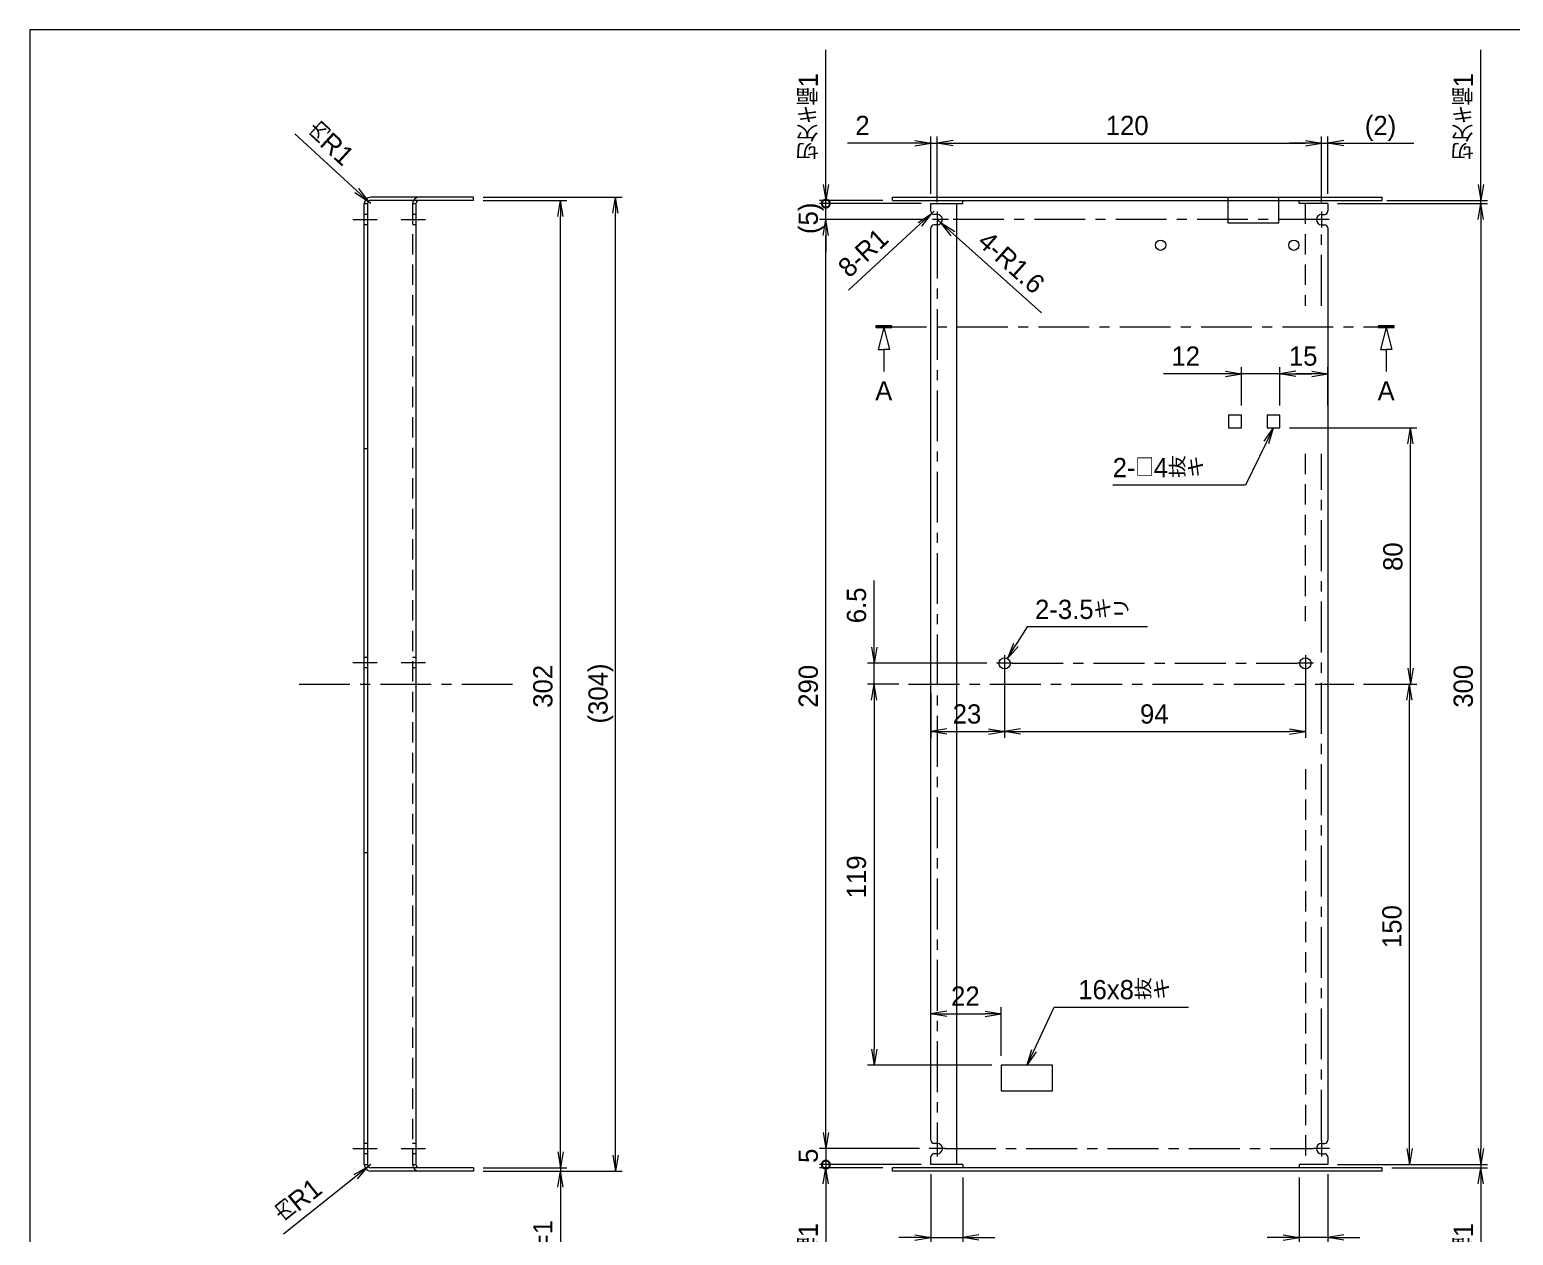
# Model space of a CAD drawing. Extents: x -1 to 810, y -1 to 564.
# Drawn here: x 10 to 473.4, y 187.6 to 564 of the extents above; entities that cross this region are included whole.
import ezdxf
from ezdxf.enums import TextEntityAlignment as Align

# ---------------------------------------------------------------- set-up
doc = ezdxf.new("R2010")
doc.units = 0
doc.header["$LTSCALE"] = 0.5
doc.linetypes.add('CENTER', pattern=[50.8, 31.75, -6.35, 6.35, -6.35])
doc.linetypes.add('DASH2', pattern=[19.05, 12.7, -6.35])
doc.layers.get('0').update_dxf_attribs({"linetype": 'CONTINUOUS'})
doc.layers.add('DIM', color=2, linetype='CONTINUOUS')
doc.layers.add('ZUWAKU', color=7, linetype='CONTINUOUS')
doc.styles.get("Standard").update_dxf_attribs({"font": 'FC-Txt.shx', "height": 6, "bigfont": '@ARExtfont2.shx'})
doc.dimstyles.new('JIS-1', dxfattribs={"dimtxt": 2.5, "dimasz": 5, "dimexe": 2, "dimexo": 3, "dimgap": 2.5, "dimtad": 1, "dimblk": 'OPEN', "dimcen": 2.5, "dimazin": 3, "dimtfac": 1, "dimtmove": 0, "dimatfit": 3})
doc.dimstyles.new('JIS-1$3', dxfattribs={"dimtxt": 2.5, "dimasz": 5, "dimexe": 2, "dimexo": 3, "dimgap": 2.5, "dimtad": 1, "dimtih": 1, "dimtoh": 1, "dimblk1": 'NONE', "dimblk2": 'OPEN', "dimsah": 1, "dimcen": 0, "dimazin": 3, "dimtfac": 1, "dimtofl": 0, "dimtmove": 0, "dimatfit": 3})

# ---------------------------------------------------------------- blocks, each defined once
blk = doc.blocks.new('_OPEN')
at = {"color": 0, "linetype": 'BYBLOCK'}
for p, q in [((-1, 0.166667), (0, 0)), ((-1, -0.166667), (0, 0)), ((0, 0), (-1, 0))]:
    blk.add_line(p, q, dxfattribs=at)
blk = doc.blocks.new('*D34')
at = {"layer": 'DIM', "color": 0}
for p, q in [((175.79, 213.71), (175.79, 218.71)), ((151.63, 208.71), (177.79, 208.71)), ((175.79, 208.71), (175.79, 207.71)), ((151.63, 207.71), (177.79, 207.71)), ((175.79, 202.71), (175.79, 178.55))]:
    blk.add_line(p, q, dxfattribs=at)
at = {"layer": 'DIM', "color": 0, "xscale": 5, "yscale": 5, "zscale": 5}
for p, rotation in [((175.79, 208.71), 270), ((175.79, 207.71), 90)]:
    blk.add_blockref('_OPEN', p, dxfattribs=dict(at, rotation=rotation))
at = {"layer": 'DIM', "color": 0, "linetype": 'CONTINUOUS'}
blk.add_text('t=1', height=6, rotation=90, dxfattribs=at).set_placement((173.29, 181.05))
blk = doc.blocks.new('*D35')
at = {"layer": 'DIM', "color": 0}
for p, q in [((151.63, 511.71), (195.03, 511.71)), ((193.03, 212.71), (193.03, 506.71)), ((151.63, 207.71), (195.03, 207.71))]:
    blk.add_line(p, q, dxfattribs=at)
at = {"layer": 'DIM', "color": 0, "xscale": 5, "yscale": 5, "zscale": 5}
for p, rotation in [((193.03, 511.71), 90), ((193.03, 207.71), 270)]:
    blk.add_blockref('_OPEN', p, dxfattribs=dict(at, rotation=rotation))
at = {"layer": 'DIM', "color": 0, "linetype": 'CONTINUOUS'}
blk.add_text('(304)', height=6, rotation=90, dxfattribs=at).set_placement((190.53, 347.41))
blk = doc.blocks.new('*D36')
at = {"layer": 'DIM', "color": 0}
for p, q in [((151.63, 510.71), (177.79, 510.71)), ((175.79, 213.71), (175.79, 505.71)), ((151.63, 208.71), (177.79, 208.71))]:
    blk.add_line(p, q, dxfattribs=at)
at = {"layer": 'DIM', "color": 0, "xscale": 5, "yscale": 5, "zscale": 5}
for p, rotation in [((175.79, 510.71), 90), ((175.79, 208.71), 270)]:
    blk.add_blockref('_OPEN', p, dxfattribs=dict(at, rotation=rotation))
at = {"layer": 'DIM', "color": 0, "linetype": 'CONTINUOUS'}
blk.add_text('302', height=6, rotation=90, dxfattribs=at).set_placement((173.29, 352.33))
blk = doc.blocks.new('_DOTSMALL')
at = {"color": 0, "linetype": 'BYBLOCK', "const_width": 0.5}
blk.add_lwpolyline([(-0.0625, 0, 1), (0.0625, 0, 1)], format="xyb", close=True, dxfattribs=at)
blk = doc.blocks.new('*D37')
at = {"layer": 'DIM', "color": 0}
for p, q in [((258.69, 219.71), (258.69, 224.71)), ((287.9, 214.71), (256.69, 214.71)), ((258.69, 214.71), (258.69, 209.71)), ((288.5, 209.71), (256.69, 209.71))]:
    blk.add_line(p, q, dxfattribs=at)
at = {"layer": 'DIM', "color": 0, "xscale": 5, "yscale": 5, "zscale": 5}
for name, p, rotation in [('_OPEN', (258.69, 214.71), 270), ('_DOTSMALL', (258.69, 209.71), 90)]:
    blk.add_blockref(name, p, dxfattribs=dict(at, rotation=rotation))
at = {"layer": 'DIM', "color": 0, "linetype": 'CONTINUOUS'}
blk.add_text('5', height=6, rotation=90, dxfattribs=at).set_placement((256.19, 210.23))
blk = doc.blocks.new('*D38')
at = {"layer": 'DIM', "color": 0}
for p, q in [((288.97, 504.71), (256.69, 504.71)), ((258.69, 219.71), (258.69, 499.71)), ((287.9, 214.71), (256.69, 214.71))]:
    blk.add_line(p, q, dxfattribs=at)
at = {"layer": 'DIM', "color": 0, "xscale": 5, "yscale": 5, "zscale": 5}
for p, rotation in [((258.69, 504.71), 90), ((258.69, 214.71), 270)]:
    blk.add_blockref('_OPEN', p, dxfattribs=dict(at, rotation=rotation))
at = {"layer": 'DIM', "color": 0, "linetype": 'CONTINUOUS'}
blk.add_text('290', height=6, rotation=90, dxfattribs=at).set_placement((256.19, 352.33))
blk = doc.blocks.new('*D39')
at = {"layer": 'DIM', "color": 0}
for p, q in [((288.5, 509.71), (256.69, 509.71)), ((258.69, 504.71), (258.69, 509.71)), ((288.97, 504.71), (256.69, 504.71)), ((258.69, 499.71), (258.69, 494.71))]:
    blk.add_line(p, q, dxfattribs=at)
at = {"layer": 'DIM', "color": 0, "xscale": 5, "yscale": 5, "zscale": 5}
for name, p, rotation in [('_DOTSMALL', (258.69, 509.71), 270), ('_OPEN', (258.69, 504.71), 90)]:
    blk.add_blockref(name, p, dxfattribs=dict(at, rotation=rotation))
at = {"layer": 'DIM', "color": 0, "linetype": 'CONTINUOUS'}
blk.add_text('(5)', height=6, rotation=90, dxfattribs=at).set_placement((256.19, 500.21))
blk = doc.blocks.new('*D40')
at = {"layer": 'DIM', "color": 0}
for p, q in [((116.53, 209.71), (115.75, 209.08)), ((111.84, 205.96), (89.29, 187.95))]:
    blk.add_line(p, q, dxfattribs=at)
at = {"layer": 'DIM', "color": 0, "xscale": 5, "yscale": 5, "zscale": 5, "rotation": 38.61214751088731}
blk.add_blockref('_OPEN', (115.75, 209.08), dxfattribs=at)
at = {"layer": 'DIM', "color": 0, "linetype": 'CONTINUOUS'}
blk.add_text('内R1', height=6, rotation=38.6121, dxfattribs=at).set_placement((89.37, 191.22))
blk = doc.blocks.new('*D41')
at = {"layer": 'DIM', "color": 0}
for p, q in [((112.11, 513.76), (92.82, 531.44)), ((116.53, 509.71), (115.79, 510.38))]:
    blk.add_line(p, q, dxfattribs=at)
at = {"layer": 'DIM', "color": 0, "xscale": 5, "yscale": 5, "zscale": 5, "rotation": 317.4845662959812}
blk.add_blockref('_OPEN', (115.79, 510.38), dxfattribs=at)
at = {"layer": 'DIM', "color": 0, "linetype": 'CONTINUOUS'}
blk.add_text('内R1', height=6, rotation=317.4846, dxfattribs=at).set_placement((96.06, 531.86))
blk = doc.blocks.new('*D44')
at = {"layer": 'DIM', "color": 0}
for p, q in [((288.5, 209.71), (256.69, 209.71)), ((276.5, 208.71), (256.69, 208.71)), ((258.69, 209.71), (258.69, 208.71)), ((258.69, 208.71), (258.69, 161.75)), ((258.69, 203.71), (258.69, 198.71))]:
    blk.add_line(p, q, dxfattribs=at)
at = {"layer": 'DIM', "color": 0, "xscale": 5, "yscale": 5, "zscale": 5, "rotation": 90}
blk.add_blockref('_OPEN', (258.69, 208.71), dxfattribs=at)
at = {"layer": 'DIM', "color": 0, "linetype": 'CONTINUOUS'}
blk.add_text('切欠キ幅1', height=6, rotation=90, dxfattribs=at).set_placement((256.19, 164.25))
blk = doc.blocks.new('_NONE')
blk = doc.blocks.new('*D50')
at = {"layer": 'DIM', "color": 0}
for p, q in [((258.69, 510.71), (258.69, 557.67)), ((258.69, 515.71), (258.69, 520.71)), ((276.5, 510.71), (256.69, 510.71)), ((258.69, 509.71), (258.69, 510.71)), ((288.5, 509.71), (256.69, 509.71))]:
    blk.add_line(p, q, dxfattribs=at)
at = {"layer": 'DIM', "color": 0, "xscale": 5, "yscale": 5, "zscale": 5, "rotation": 270}
blk.add_blockref('_OPEN', (258.69, 510.71), dxfattribs=at)
at = {"layer": 'DIM', "color": 0, "linetype": 'CONTINUOUS'}
blk.add_text('切欠キ幅1', height=6, rotation=90, dxfattribs=at).set_placement((256.19, 523.21))
blk = doc.blocks.new('*D51')
at = {"layer": 'DIM', "color": 0}
for p, q in [((293.5, 504.71), (294.69, 503.64)), ((298.42, 500.31), (326.09, 475.57))]:
    blk.add_line(p, q, dxfattribs=at)
blk.add_arc((293.5, 504.71), 1.6, 270, 35.5713, dxfattribs=at)
at = {"layer": 'DIM', "color": 0, "xscale": 5, "yscale": 5, "zscale": 5, "rotation": 138.2068876231449}
blk.add_blockref('_OPEN', (294.69, 503.64), dxfattribs=at)
at = {"layer": 'DIM', "color": 0, "linetype": 'CONTINUOUS'}
blk.add_text('4-R1.6', height=6, rotation=318.2069, dxfattribs=at).set_placement((305.68, 497.17))
blk = doc.blocks.new('*D54')
at = {"layer": 'DIM', "color": 0}
for p, q in [((463.31, 510.71), (463.31, 557.67)), ((463.31, 515.71), (463.31, 520.71)), ((433.9, 510.71), (465.31, 510.71)), ((463.31, 509.71), (463.31, 510.71)), ((418.5, 509.71), (465.31, 509.71))]:
    blk.add_line(p, q, dxfattribs=at)
at = {"layer": 'DIM', "color": 0, "xscale": 5, "yscale": 5, "zscale": 5, "rotation": 270}
blk.add_blockref('_OPEN', (463.31, 510.71), dxfattribs=at)
at = {"layer": 'DIM', "color": 0, "linetype": 'CONTINUOUS'}
blk.add_text('切欠キ幅1', height=6, rotation=90, dxfattribs=at).set_placement((460.81, 523.21))
blk = doc.blocks.new('*D55')
at = {"layer": 'DIM', "color": 0}
for p, q in [((418.5, 509.71), (465.28, 509.71)), ((463.28, 504.71), (463.28, 214.71)), ((418.5, 209.71), (465.28, 209.71))]:
    blk.add_line(p, q, dxfattribs=at)
at = {"layer": 'DIM', "color": 0, "xscale": 5, "yscale": 5, "zscale": 5}
for p, rotation in [((463.28, 509.71), 90), ((463.28, 209.71), 270)]:
    blk.add_blockref('_OPEN', p, dxfattribs=dict(at, rotation=rotation))
at = {"layer": 'DIM', "color": 0, "linetype": 'CONTINUOUS'}
blk.add_text('300', height=6, rotation=90, dxfattribs=at).set_placement((460.78, 352.33))
blk = doc.blocks.new('*D63')
at = {"layer": 'DIM', "color": 0}
for p, q in [((291.5, 206.71), (291.5, 185.01)), ((301.5, 205.71), (301.5, 185.01)), ((286.5, 187.01), (281.5, 187.01)), ((291.5, 187.01), (301.5, 187.01)), ((306.5, 187.01), (311.5, 187.01))]:
    blk.add_line(p, q, dxfattribs=at)
at = {"layer": 'DIM', "color": 0, "xscale": 5, "yscale": 5, "zscale": 5}
blk.add_blockref('_OPEN', (291.5, 187.01), dxfattribs=at)
at = {"layer": 'DIM', "color": 0, "xscale": 5, "yscale": 5, "zscale": 5, "rotation": 180}
blk.add_blockref('_OPEN', (301.5, 187.01), dxfattribs=at)
at = {"layer": 'DIM', "color": 0, "linetype": 'CONTINUOUS'}
blk.add_text('切欠キ長サ10', height=6, dxfattribs=at).set_placement((269.36, 178.51))
blk = doc.blocks.new('*D66')
at = {"layer": 'DIM', "color": 0}
for p, q in [((406.5, 205.71), (406.5, 185.01)), ((415.5, 206.71), (415.5, 185.01)), ((401.5, 187.01), (396.5, 187.01)), ((415.5, 187.01), (406.5, 187.01)), ((420.5, 187.01), (425.5, 187.01))]:
    blk.add_line(p, q, dxfattribs=at)
at = {"layer": 'DIM', "color": 0, "xscale": 5, "yscale": 5, "zscale": 5}
blk.add_blockref('_OPEN', (406.5, 187.01), dxfattribs=at)
at = {"layer": 'DIM', "color": 0, "xscale": 5, "yscale": 5, "zscale": 5, "rotation": 180}
blk.add_blockref('_OPEN', (415.5, 187.01), dxfattribs=at)
at = {"layer": 'DIM', "color": 0, "linetype": 'CONTINUOUS'}
blk.add_text('切欠キ長サ9', height=6, dxfattribs=at).set_placement((392.49, 178.51))
blk = doc.blocks.new('*D81')
at = {"layer": 'DIM', "color": 0}
for p, q in [((314.5, 365.71), (314.5, 342.89)), ((291.5, 356.71), (291.5, 342.89)), ((296.5, 344.89), (309.5, 344.89))]:
    blk.add_line(p, q, dxfattribs=at)
at = {"layer": 'DIM', "color": 0, "xscale": 5, "yscale": 5, "zscale": 5, "rotation": 180}
blk.add_blockref('_OPEN', (291.5, 344.89), dxfattribs=at)
at = {"layer": 'DIM', "color": 0, "xscale": 5, "yscale": 5, "zscale": 5}
blk.add_blockref('_OPEN', (314.5, 344.89), dxfattribs=at)
at = {"layer": 'DIM', "color": 0, "linetype": 'CONTINUOUS'}
blk.add_text('23', height=6, dxfattribs=at).set_placement((298.32, 347.39))
blk = doc.blocks.new('*D82')
at = {"layer": 'DIM', "color": 0}
for p, q in [((314.5, 365.71), (314.5, 342.89)), ((408.5, 365.71), (408.5, 342.89)), ((319.5, 344.89), (403.5, 344.89))]:
    blk.add_line(p, q, dxfattribs=at)
at = {"layer": 'DIM', "color": 0, "xscale": 5, "yscale": 5, "zscale": 5, "rotation": 180}
blk.add_blockref('_OPEN', (314.5, 344.89), dxfattribs=at)
at = {"layer": 'DIM', "color": 0, "xscale": 5, "yscale": 5, "zscale": 5}
blk.add_blockref('_OPEN', (408.5, 344.89), dxfattribs=at)
at = {"layer": 'DIM', "color": 0, "linetype": 'CONTINUOUS'}
blk.add_text('94', height=6, dxfattribs=at).set_placement((356.82, 347.39))
blk = doc.blocks.new('*D84')
at = {"layer": 'DIM', "color": 0}
for p, q in [((426.6, 359.71), (442.99, 359.71)), ((440.99, 214.71), (440.99, 354.71)), ((418.5, 209.71), (442.99, 209.71))]:
    blk.add_line(p, q, dxfattribs=at)
at = {"layer": 'DIM', "color": 0, "xscale": 5, "yscale": 5, "zscale": 5}
for p, rotation in [((440.99, 359.71), 90), ((440.99, 209.71), 270)]:
    blk.add_blockref('_OPEN', p, dxfattribs=dict(at, rotation=rotation))
at = {"layer": 'DIM', "color": 0, "linetype": 'CONTINUOUS'}
blk.add_text('150', height=6, rotation=90, dxfattribs=at).set_placement((438.49, 277.33))
blk = doc.blocks.new('*D87')
at = {"layer": 'DIM', "color": 0}
for p, q in [((281.52, 359.71), (271.74, 359.71)), ((273.74, 354.71), (273.74, 245.71)), ((310.5, 240.71), (271.74, 240.71))]:
    blk.add_line(p, q, dxfattribs=at)
at = {"layer": 'DIM', "color": 0, "xscale": 5, "yscale": 5, "zscale": 5}
for p, rotation in [((273.74, 359.71), 90), ((273.74, 240.71), 270)]:
    blk.add_blockref('_OPEN', p, dxfattribs=dict(at, rotation=rotation))
at = {"layer": 'DIM', "color": 0, "linetype": 'CONTINUOUS'}
blk.add_text('119', height=6, rotation=90, dxfattribs=at).set_placement((271.24, 292.83))
blk = doc.blocks.new('*D88')
at = {"layer": 'DIM', "color": 0}
for p, q in [((291.5, 243.71), (291.5, 258.83)), ((296.5, 256.83), (308.5, 256.83)), ((313.5, 243.71), (313.5, 258.83))]:
    blk.add_line(p, q, dxfattribs=at)
at = {"layer": 'DIM', "color": 0, "xscale": 5, "yscale": 5, "zscale": 5, "rotation": 180}
blk.add_blockref('_OPEN', (291.5, 256.83), dxfattribs=at)
at = {"layer": 'DIM', "color": 0, "xscale": 5, "yscale": 5, "zscale": 5}
blk.add_blockref('_OPEN', (313.5, 256.83), dxfattribs=at)
at = {"layer": 'DIM', "color": 0, "linetype": 'CONTINUOUS'}
blk.add_text('22', height=6, dxfattribs=at).set_placement((297.82, 259.33))
blk = doc.blocks.new('*D94')
at = {"layer": 'DIM', "color": 0}
for p, q in [((291.5, 528.61), (265.42, 528.61)), ((286.5, 528.61), (281.5, 528.61)), ((291.5, 512.71), (291.5, 530.61)), ((291.5, 528.61), (293.5, 528.61)), ((293.5, 510.21), (293.5, 530.61)), ((298.5, 528.61), (303.5, 528.61))]:
    blk.add_line(p, q, dxfattribs=at)
at = {"layer": 'DIM', "color": 0, "xscale": 5, "yscale": 5, "zscale": 5}
blk.add_blockref('_OPEN', (291.5, 528.61), dxfattribs=at)
at = {"layer": 'DIM', "color": 0, "xscale": 5, "yscale": 5, "zscale": 5, "rotation": 180}
blk.add_blockref('_OPEN', (293.5, 528.61), dxfattribs=at)
at = {"layer": 'DIM', "color": 0, "linetype": 'CONTINUOUS'}
blk.add_text('2', height=6, dxfattribs=at).set_placement((267.92, 531.11))
blk = doc.blocks.new('*D95')
at = {"layer": 'DIM', "color": 0}
for p, q in [((293.5, 510.21), (293.5, 530.61)), ((298.5, 528.61), (408.5, 528.61)), ((413.5, 510.21), (413.5, 530.61))]:
    blk.add_line(p, q, dxfattribs=at)
at = {"layer": 'DIM', "color": 0, "xscale": 5, "yscale": 5, "zscale": 5, "rotation": 180}
blk.add_blockref('_OPEN', (293.5, 528.61), dxfattribs=at)
at = {"layer": 'DIM', "color": 0, "xscale": 5, "yscale": 5, "zscale": 5}
blk.add_blockref('_OPEN', (413.5, 528.61), dxfattribs=at)
at = {"layer": 'DIM', "color": 0, "linetype": 'CONTINUOUS'}
blk.add_text('120', height=6, dxfattribs=at).set_placement((346.12, 531.11))
blk = doc.blocks.new('*D96')
at = {"layer": 'DIM', "color": 0}
for p, q in [((408.5, 528.61), (403.5, 528.61)), ((413.5, 510.21), (413.5, 530.61)), ((413.5, 528.61), (415.5, 528.61)), ((415.5, 512.71), (415.5, 530.61)), ((420.5, 528.61), (442.38, 528.61))]:
    blk.add_line(p, q, dxfattribs=at)
at = {"layer": 'DIM', "color": 0, "xscale": 5, "yscale": 5, "zscale": 5}
blk.add_blockref('_OPEN', (413.5, 528.61), dxfattribs=at)
at = {"layer": 'DIM', "color": 0, "xscale": 5, "yscale": 5, "zscale": 5, "rotation": 180}
blk.add_blockref('_OPEN', (415.5, 528.61), dxfattribs=at)
at = {"layer": 'DIM', "color": 0, "linetype": 'CONTINUOUS'}
blk.add_text('(2)', height=6, dxfattribs=at).set_placement((427.04, 531.11))
blk = doc.blocks.new('*D99')
at = {"layer": 'DIM', "color": 0}
for p, q in [((418.5, 209.71), (465.31, 209.71)), ((435.5, 208.71), (465.31, 208.71)), ((463.31, 209.71), (463.31, 208.71)), ((463.31, 208.71), (463.31, 161.75)), ((463.31, 203.71), (463.31, 198.71))]:
    blk.add_line(p, q, dxfattribs=at)
at = {"layer": 'DIM', "color": 0, "xscale": 5, "yscale": 5, "zscale": 5, "rotation": 90}
blk.add_blockref('_OPEN', (463.31, 208.71), dxfattribs=at)
at = {"layer": 'DIM', "color": 0, "linetype": 'CONTINUOUS'}
blk.add_text('切欠キ幅1', height=6, rotation=90, dxfattribs=at).set_placement((460.81, 164.25))
blk = doc.blocks.new('*D112')
at = {"layer": 'DIM', "color": 0}
for p, q in [((321.53, 377.55), (318.06, 371.94)), ((359.19, 377.55), (321.53, 377.55))]:
    blk.add_line(p, q, dxfattribs=at)
at = {"layer": 'DIM', "color": 0, "xscale": 5, "yscale": 5, "zscale": 5, "rotation": 238.1823499406304}
blk.add_blockref('_OPEN', (315.42, 367.69), dxfattribs=at)
at = {"layer": 'DIM', "color": 0, "linetype": 'CONTINUOUS'}
blk.add_text('2-3.5キリ', height=6, dxfattribs=at).set_placement((324.03, 380.05))
blk = doc.blocks.new('*D129')
at = {"layer": 'DIM', "color": 0}
for p, q in [((292.5, 507.31), (291.76, 506.63)), ((288.08, 503.24), (265.81, 482.73))]:
    blk.add_line(p, q, dxfattribs=at)
at = {"layer": 'DIM', "color": 0, "xscale": 5, "yscale": 5, "zscale": 5, "rotation": 42.65356469276114}
blk.add_blockref('_OPEN', (291.76, 506.63), dxfattribs=at)
at = {"layer": 'DIM', "color": 0, "linetype": 'CONTINUOUS'}
blk.add_text('8-R1', height=6, rotation=42.6536, dxfattribs=at).set_placement((265.96, 486.26))
blk = doc.blocks.new('*D146')
at = {"layer": 'DIM', "color": 0}
for p, q in [((273.74, 371.21), (273.74, 392.01)), ((309, 366.21), (271.74, 366.21)), ((273.74, 359.71), (273.74, 366.21)), ((281.52, 359.71), (271.74, 359.71)), ((273.74, 354.71), (273.74, 349.71))]:
    blk.add_line(p, q, dxfattribs=at)
at = {"layer": 'DIM', "color": 0, "xscale": 5, "yscale": 5, "zscale": 5}
for p, rotation in [((273.74, 366.21), 270), ((273.74, 359.71), 90)]:
    blk.add_blockref('_OPEN', p, dxfattribs=dict(at, rotation=rotation))
at = {"layer": 'DIM', "color": 0, "linetype": 'CONTINUOUS'}
blk.add_text('6.5', height=6, rotation=90, dxfattribs=at).set_placement((271.24, 378.71))
blk = doc.blocks.new('*D148')
at = {"layer": 'DIM', "color": 0}
for p, q in [((403.5, 439.71), (443.28, 439.71)), ((441.28, 364.71), (441.28, 434.71)), ((426.89, 359.71), (443.28, 359.71))]:
    blk.add_line(p, q, dxfattribs=at)
at = {"layer": 'DIM', "color": 0, "xscale": 5, "yscale": 5, "zscale": 5}
for p, rotation in [((441.28, 439.71), 90), ((441.28, 359.71), 270)]:
    blk.add_blockref('_OPEN', p, dxfattribs=dict(at, rotation=rotation))
at = {"layer": 'DIM', "color": 0, "linetype": 'CONTINUOUS'}
blk.add_text('80', height=6, rotation=90, dxfattribs=at).set_placement((438.78, 395.03))
blk = doc.blocks.new('*D150')
at = {"layer": 'DIM', "color": 0}
for p, q in [((400.5, 446.71), (400.5, 458.62)), ((410.5, 456.62), (405.5, 456.62)), ((415.5, 446.71), (415.5, 458.62))]:
    blk.add_line(p, q, dxfattribs=at)
at = {"layer": 'DIM', "color": 0, "xscale": 5, "yscale": 5, "zscale": 5, "rotation": 180}
blk.add_blockref('_OPEN', (400.5, 456.62), dxfattribs=at)
at = {"layer": 'DIM', "color": 0, "xscale": 5, "yscale": 5, "zscale": 5}
blk.add_blockref('_OPEN', (415.5, 456.62), dxfattribs=at)
at = {"layer": 'DIM', "color": 0, "linetype": 'CONTINUOUS'}
blk.add_text('15', height=6, dxfattribs=at).set_placement((403.32, 459.12))
blk = doc.blocks.new('*D151')
at = {"layer": 'DIM', "color": 0}
for p, q in [((383.5, 456.62), (364.14, 456.62)), ((388.5, 446.71), (388.5, 458.62)), ((400.5, 456.62), (388.5, 456.62)), ((400.5, 446.71), (400.5, 458.62)), ((405.5, 456.62), (410.5, 456.62))]:
    blk.add_line(p, q, dxfattribs=at)
at = {"layer": 'DIM', "color": 0, "xscale": 5, "yscale": 5, "zscale": 5}
blk.add_blockref('_OPEN', (388.5, 456.62), dxfattribs=at)
at = {"layer": 'DIM', "color": 0, "xscale": 5, "yscale": 5, "zscale": 5, "rotation": 180}
blk.add_blockref('_OPEN', (400.5, 456.62), dxfattribs=at)
at = {"layer": 'DIM', "color": 0, "linetype": 'CONTINUOUS'}
blk.add_text('12', height=6, dxfattribs=at).set_placement((366.64, 459.12))
blk = doc.blocks.new('*X182')
at = {"layer": 'DIM'}
for p, q in [((396.31, 435.21), (389.77, 421.8)), ((387.1, 421.8), (348.28, 421.8)), ((389.77, 421.8), (387.1, 421.8))]:
    blk.add_line(p, q, dxfattribs=at)
at = {"layer": 'DIM', "xscale": 5, "yscale": 5, "zscale": 5, "rotation": 64.0080781699764}
blk.add_blockref('_OPEN', (398.5, 439.71), dxfattribs=at)
blk = doc.blocks.new('*X183')
at = {"layer": 'DIM'}
for p, q in [((323.63, 245.23), (330.02, 258.83)), ((330.02, 258.83), (371.92, 258.83))]:
    blk.add_line(p, q, dxfattribs=at)
at = {"layer": 'DIM', "xscale": 5, "yscale": 5, "zscale": 5, "rotation": 244.8123364764014}
blk.add_blockref('_OPEN', (321.5, 240.71), dxfattribs=at)

msp = doc.modelspace()

# ---------------------------------------------------------------- linework, layer by layer
for p, q in [((148.628, 511.707), (116.528, 511.707)), ((148.628, 510.707), (116.528, 510.707)), ((148.628, 510.707), (148.628, 511.707)), ((279.498, 511.707), (432.498, 511.707)), ((279.498, 510.707), (279.498, 511.707)), ((279.498, 510.707), (432.498, 510.707)), ((301.466, 509.707), (301.466, 510.707)), ((406.498, 509.707), (406.498, 510.707)), ((432.498, 510.707), (432.498, 511.707)), ((114.528, 209.707), (114.528, 509.707)), ((114.528, 509.707), (115.528, 509.707)), ((115.528, 506.276), (114.528, 506.276)), ((115.528, 509.707), (115.528, 209.707)), ((129.628, 509.707), (130.628, 509.707)), ((130.628, 506.276), (129.628, 506.276)), ((130.628, 509.707), (130.628, 209.707)), ((291.498, 507.307), (291.498, 509.707)), ((291.498, 509.707), (301.466, 509.707)), ((293.498, 506.307), (292.498, 506.307)), ((299.466, 509.707), (299.466, 209.707)), ((415.498, 509.707), (406.498, 509.707)), ((413.498, 506.307), (414.498, 506.307)), ((415.498, 509.707), (415.498, 507.307)), ((115.528, 503.076), (114.528, 503.076)), ((130.628, 503.076), (129.628, 503.076)), ((291.498, 217.307), (291.498, 502.107)), ((293.498, 503.107), (292.498, 503.107)), ((413.498, 503.107), (414.498, 503.107)), ((415.498, 502.107), (415.498, 372.707)), ((115.528, 433.182), (114.528, 433.182)), ((415.498, 372.707), (415.498, 217.307)), ((115.528, 367.991), (114.528, 367.991)), ((130.628, 367.991), (129.628, 367.991)), ((115.528, 364.791), (114.528, 364.791)), ((130.628, 364.791), (129.628, 364.791)), ((114.528, 307.182), (115.528, 307.182)), ((115.528, 216.276), (114.528, 216.276)), ((130.628, 216.276), (129.628, 216.276)), ((293.498, 216.307), (292.466, 216.307)), ((413.498, 216.307), (414.498, 216.307)), ((115.528, 213.076), (114.528, 213.076)), ((114.528, 209.707), (115.528, 209.707)), ((148.628, 208.707), (116.528, 208.707)), ((130.628, 213.076), (129.628, 213.076)), ((129.628, 209.707), (130.628, 209.707)), ((148.628, 208.707), (148.628, 207.707)), ((279.498, 207.707), (279.498, 208.707)), ((432.498, 208.707), (279.498, 208.707)), ((291.498, 209.707), (291.498, 212.107)), ((301.498, 209.707), (291.498, 209.707)), ((293.498, 213.107), (292.466, 213.107)), ((301.498, 209.707), (301.498, 208.707)), ((415.498, 209.707), (406.498, 209.707)), ((406.498, 209.707), (406.498, 208.707)), ((413.498, 213.107), (414.498, 213.107)), ((415.498, 212.107), (415.498, 209.707)), ((432.498, 207.707), (432.498, 208.707)), ((148.628, 207.707), (116.528, 207.707)), ((432.498, 207.707), (279.498, 207.707))]:
    msp.add_line(p, q)
at = {"linetype": 'DASH2'}
for p, q in [((129.628, 509.707), (129.628, 209.707)), ((408.398, 509.707), (408.398, 477.809)), ((408.398, 431.642), (408.398, 379.338)), ((408.498, 333.172), (408.498, 209.707))]:
    msp.add_line(p, q, dxfattribs=at)
msp.add_lwpolyline([(384.283, 511.707), (384.283, 503.707), (400.134, 503.707), (400.134, 511.707)])
for points in [[(384.498, 443.707), (384.498, 439.707), (388.498, 439.707), (388.498, 443.707)], [(396.498, 443.707), (396.498, 439.707), (400.498, 439.707), (400.498, 443.707)], [(313.498, 240.707), (313.498, 232.707), (329.498, 232.707), (329.498, 240.707)]]:
    msp.add_lwpolyline(points, close=True)
for centre, radius in [((363.265, 496.707), 1.6), ((404.873, 496.716), 1.6), ((314.498, 366.207), 1.75), ((408.498, 366.207), 1.75)]:
    msp.add_circle(centre, radius)
for centre, radius, start, end in [((116.528, 509.707), 2, 90, 180), ((116.528, 509.707), 1, 90, 180), ((131.628, 509.707), 2, 90, 180), ((131.628, 509.707), 1, 90, 180), ((292.498, 507.307), 1, 180, 270), ((293.498, 504.707), 1.6, 270, 90), ((413.498, 504.707), 1.6, 90, 270), ((414.498, 507.307), 1, 270, 0), ((292.498, 502.107), 1, 90, 180), ((414.498, 502.107), 1, 0, 90), ((292.498, 217.307), 1, 180, 270), ((293.498, 214.707), 1.6, 270, 90), ((413.498, 214.707), 1.6, 90, 270), ((414.498, 217.307), 1, 270, 0), ((116.528, 209.707), 2, 180, 270), ((116.528, 209.707), 1, 180, 270), ((131.628, 209.707), 2, 180, 270), ((131.628, 209.707), 1, 180, 270), ((292.498, 212.107), 1, 90, 180), ((414.498, 212.107), 1, 0, 90)]:
    msp.add_arc(centre, radius, start, end)
at = {"layer": 'DIM', "linetype": 'CENTER'}
for p, q in [((293.498, 507.207), (293.498, 502.207)), ((413.498, 507.207), (413.498, 502.207)), ((118.528, 504.676), (110.928, 504.676)), ((133.628, 504.676), (126.028, 504.676)), ((296.966, 504.707), (291.966, 504.707)), ((293.498, 502.207), (293.498, 217.207)), ((415.929, 504.707), (295.898, 504.707)), ((413.498, 477.809), (413.498, 502.207)), ((274.276, 471.256), (436.196, 471.256)), ((413.498, 217.207), (413.498, 431.642)), ((118.528, 366.391), (110.928, 366.391)), ((133.628, 366.391), (126.028, 366.391)), ((316.998, 366.207), (311.998, 366.207)), ((314.498, 368.707), (314.498, 363.707)), ((316.898, 366.207), (405.898, 366.207)), ((410.998, 366.207), (405.998, 366.207)), ((408.498, 368.707), (408.498, 363.707)), ((94.148, 359.707), (161.264, 359.707)), ((284.52, 359.707), (423.602, 359.707)), ((118.528, 214.676), (110.928, 214.676)), ((133.628, 214.676), (126.028, 214.676)), ((295.998, 214.707), (290.998, 214.707)), ((293.498, 217.207), (293.498, 212.207)), ((295.898, 214.707), (411.029, 214.707)), ((416.029, 214.707), (411.029, 214.707)), ((413.498, 217.207), (413.498, 212.207))]:
    msp.add_line(p, q, dxfattribs=at)
at = {"layer": 'DIM'}
for p, q in [((279.276, 471.256), (274.276, 471.256)), ((436.196, 471.256), (431.196, 471.256)), ((276.776, 464.169), (276.776, 457.333)), ((433.696, 464.169), (433.696, 457.333))]:
    msp.add_line(p, q, dxfattribs=at)
for points in [[(274.276, 471.506), (274.276, 471.006), (279.276, 471.006), (279.276, 471.506)], [(431.196, 471.506), (431.196, 471.006), (436.196, 471.006), (436.196, 471.506)]]:
    msp.add_lwpolyline(points, close=True, dxfattribs=at)
for points in [[(276.776, 471.006), (274.982, 464.169), (276.776, 464.169)], [(276.776, 471.006), (278.569, 464.169), (276.776, 464.169)], [(433.696, 471.006), (431.903, 464.169), (433.696, 464.169)], [(433.696, 471.006), (435.49, 464.169), (433.696, 464.169)]]:
    msp.add_lwpolyline(points, dxfattribs=at)
at = {"layer": 'ZUWAKU'}
msp.add_lwpolyline([(10, 564), (10, 10), (810, 10), (810, 564)], close=True, dxfattribs=at)

# ---------------------------------------------------------------- block references
at = {"layer": 'DIM'}
for name in ['*X182', '*X183']:
    msp.add_blockref(name, (0, 0), dxfattribs=at)

# ---------------------------------------------------------------- texts
for p in [(276.776, 451.264), (433.696, 451.264)]:
    msp.add_text('A', height=6, dxfattribs=at).set_placement(p, align=Align.MIDDLE_CENTER)
at = {"layer": 'DIM', "linetype": 'CONTINUOUS'}
for s, p in [('2-□4抜キ', (348.283, 424.305)), ('16x8抜キ', (337.523, 261.334))]:
    msp.add_text(s, height=6, dxfattribs=at).set_placement(p)

# ---------------------------------------------------------------- dimensions: what is measured, and where the dimension line sits
at = {"layer": 'DIM'}
for base, p1, p2, text, override, picture, middle in [((258.693, 510.707), (291.498, 509.707), (279.498, 510.707), '\\M+190D8\\M+18C87\\M+1834C\\M+1959D<>', {"dimlfac": 1, "dimblk1": 'NONE', "dimblk2": 'OPEN', "dimsah": 1}, '*D50', (258.693, 539.187)), ((463.313, 510.707), (415.498, 509.707), (430.898, 510.707), '\\M+190D8\\M+18C87\\M+1834C\\M+1959D<>', {"dimlfac": 1, "dimblk1": 'NONE', "dimblk2": 'OPEN', "dimsah": 1}, '*D54', (463.313, 539.187)), ((258.693, 509.707), (291.966, 504.707), (291.498, 509.707), '(<>)', {"dimlfac": 1, "dimblk1": 'OPEN', "dimblk2": 'DOTSMALL', "dimsah": 1}, '*D39', (258.693, 507.113)), ((258.693, 208.707), (291.498, 209.707), (279.498, 208.707), '\\M+190D8\\M+18C87\\M+1834C\\M+1959D<>', {"dimlfac": 1, "dimblk1": 'NONE', "dimblk2": 'OPEN', "dimsah": 1}, '*D44', (258.693, 180.227)), ((463.313, 208.707), (415.498, 209.707), (432.498, 208.707), '\\M+190D8\\M+18C87\\M+1834C\\M+1959D<>', {"dimlfac": 1, "dimblk1": 'NONE', "dimblk2": 'OPEN', "dimsah": 1}, '*D99', (463.313, 180.227))]:
    dim = msp.add_linear_dim(base=base, p1=p1, p2=p2, angle=90, text=text, dimstyle='JIS-1', override=override, dxfattribs=at)
    dim.commit()
    dim.dimension.update_dxf_attribs({"geometry": picture, "text_midpoint": middle, "dimtype": 160})
for center, mpoint, text, picture, middle in [((116.528, 509.707), (115.791, 510.383), '\\M+193E0<>', '*D41', (100.621, 524.291)), ((293.498, 504.707), (294.691, 503.641), '4-<>', '*D51', (314.12, 486.273)), ((116.528, 209.707), (115.746, 209.083), '\\M+193E0<>', '*D40', (97.556, 194.555))]:
    dim = msp.add_radius_dim(center=center, mpoint=mpoint, text=text, dimstyle='JIS-1', dxfattribs=at)
    dim.commit()
    dim.dimension.update_dxf_attribs({"geometry": picture, "text_midpoint": middle, "dimtype": 164})
dim = msp.add_linear_dim(base=(293.498, 528.615), p1=(291.498, 509.707), p2=(293.498, 507.207), dimstyle='JIS-1', override={"dimlfac": 1}, dxfattribs=at)
dim.commit()
dim.dimension.update_dxf_attribs({"geometry": '*D94', "text_midpoint": (269.898, 528.615), "dimtype": 160})
for base, p1, p2, override, picture, middle in [((413.498, 528.615), (293.498, 507.207), (413.498, 507.207), {"dimlfac": 1, "dimrnd": 0}, '*D95', (353.498, 534.115)), ((388.498, 456.617), (400.498, 443.707), (388.498, 443.707), {"dimlfac": 1}, '*D151', (371.318, 462.117)), ((400.498, 456.617), (415.498, 443.707), (400.498, 443.707), {"dimlfac": 1}, '*D150', (407.998, 462.117)), ((314.498, 344.892), (291.498, 359.707), (314.498, 368.707), {"dimlfac": 1, "dimpost": '<>'}, '*D81', (302.998, 350.392)), ((408.498, 344.892), (314.498, 368.707), (408.498, 368.707), {"dimlfac": 1, "dimpost": '<>'}, '*D82', (361.498, 350.392)), ((313.498, 256.834), (291.498, 240.707), (313.498, 240.707), {"dimlfac": 1, "dimpost": '<>'}, '*D88', (302.498, 262.334))]:
    dim = msp.add_linear_dim(base=base, p1=p1, p2=p2, dimstyle='JIS-1', override=override, dxfattribs=at)
    dim.commit()
    dim.dimension.update_dxf_attribs({"geometry": picture, "text_midpoint": middle})
dim = msp.add_linear_dim(base=(415.498, 528.615), p1=(413.498, 507.207), p2=(415.498, 509.707), text='(<>)', dimstyle='JIS-1', override={"dimlfac": 1, "dimrnd": 0.5}, dxfattribs=at)
dim.commit()
dim.dimension.update_dxf_attribs({"geometry": '*D96', "text_midpoint": (433.938, 534.115)})
for base, p1, p2, text, picture, middle in [((193.035, 511.707), (148.628, 207.707), (148.628, 511.707), '(<>)', '*D35', (187.535, 359.707)), ((175.79, 207.707), (148.628, 208.707), (148.628, 207.707), 't=<>', '*D34', (170.29, 188.127))]:
    dim = msp.add_linear_dim(base=base, p1=p1, p2=p2, angle=90, text=text, dimstyle='JIS-1', override={"dimlfac": 1}, dxfattribs=at)
    dim.commit()
    dim.dimension.update_dxf_attribs({"geometry": picture, "text_midpoint": middle})
for base, p1, p2, override, picture, middle in [((175.79, 510.707), (148.628, 208.707), (148.628, 510.707), {"dimlfac": 1}, '*D36', (170.29, 359.707)), ((463.282, 209.707), (415.498, 509.707), (415.498, 209.707), {"dimlfac": 1}, '*D55', (457.782, 359.707)), ((258.693, 504.707), (290.898, 214.707), (291.966, 504.707), {"dimlfac": 1}, '*D38', (253.193, 359.707)), ((441.284, 439.707), (423.891, 359.707), (400.498, 439.707), {"dimlfac": 1}, '*D148', (435.784, 399.707)), ((273.737, 366.207), (284.52, 359.707), (311.998, 366.207), {"dimlfac": 1}, '*D146', (268.237, 384.107)), ((440.995, 359.707), (415.498, 209.707), (423.602, 359.707), {"dimlfac": 1, "dimpost": '<>'}, '*D84', (435.495, 284.707))]:
    dim = msp.add_linear_dim(base=base, p1=p1, p2=p2, angle=90, dimstyle='JIS-1', override=override, dxfattribs=at)
    dim.commit()
    dim.dimension.update_dxf_attribs({"geometry": picture, "text_midpoint": middle})
dim = msp.add_radius_dim(center=(292.498, 507.307), mpoint=(291.762, 506.63), text='8-R<>', dimstyle='JIS-1', override={"dimpost": '<>'}, dxfattribs=at)
dim.commit()
dim.dimension.update_dxf_attribs({"geometry": '*D129', "text_midpoint": (275.111, 491.29), "dimtype": 164})
dim = msp.add_diameter_dim_2p(p1=(313.575, 364.72), p2=(315.42, 367.694), text='2-<>\\M+1834C\\M+1838A', dimstyle='JIS-1$3', override={"dimpost": '<>'}, dxfattribs=at)
dim.commit()
dim.dimension.update_dxf_attribs({"geometry": '*D112', "text_midpoint": (341.612, 377.545), "dimtype": 163})
for base, p1, p2, override, picture, middle in [((273.737, 240.707), (284.52, 359.707), (313.498, 240.707), {"dimlfac": 1, "dimpost": '<>'}, '*D87', (273.737, 300.207)), ((258.693, 209.707), (290.898, 214.707), (291.498, 209.707), {"dimlfac": 1, "dimblk1": 'OPEN', "dimblk2": 'DOTSMALL', "dimsah": 1}, '*D37', (258.693, 212.207))]:
    dim = msp.add_linear_dim(base=base, p1=p1, p2=p2, angle=90, dimstyle='JIS-1', override=override, dxfattribs=at)
    dim.commit()
    dim.dimension.update_dxf_attribs({"geometry": picture, "text_midpoint": middle, "dimtype": 160})
for base, p1, p2, override, picture, middle in [((301.498, 187.011), (291.498, 209.707), (301.498, 208.707), {"dimtad": 2, "dimtoh": 1, "dimlfac": 1}, '*D63', (291.637, 187.011)), ((406.498, 187.011), (415.498, 209.707), (406.498, 208.707), {"dimtad": 2, "dimlfac": 1}, '*D66', (412.068, 187.011))]:
    dim = msp.add_linear_dim(base=base, p1=p1, p2=p2, text='\\M+190D8\\M+18C87\\M+1834C\\M+192B7\\M+18354<>', dimstyle='JIS-1', override=override, dxfattribs=at)
    dim.commit()
    dim.dimension.update_dxf_attribs({"geometry": picture, "text_midpoint": middle, "dimtype": 160})

doc.saveas('drawing.dxf')
